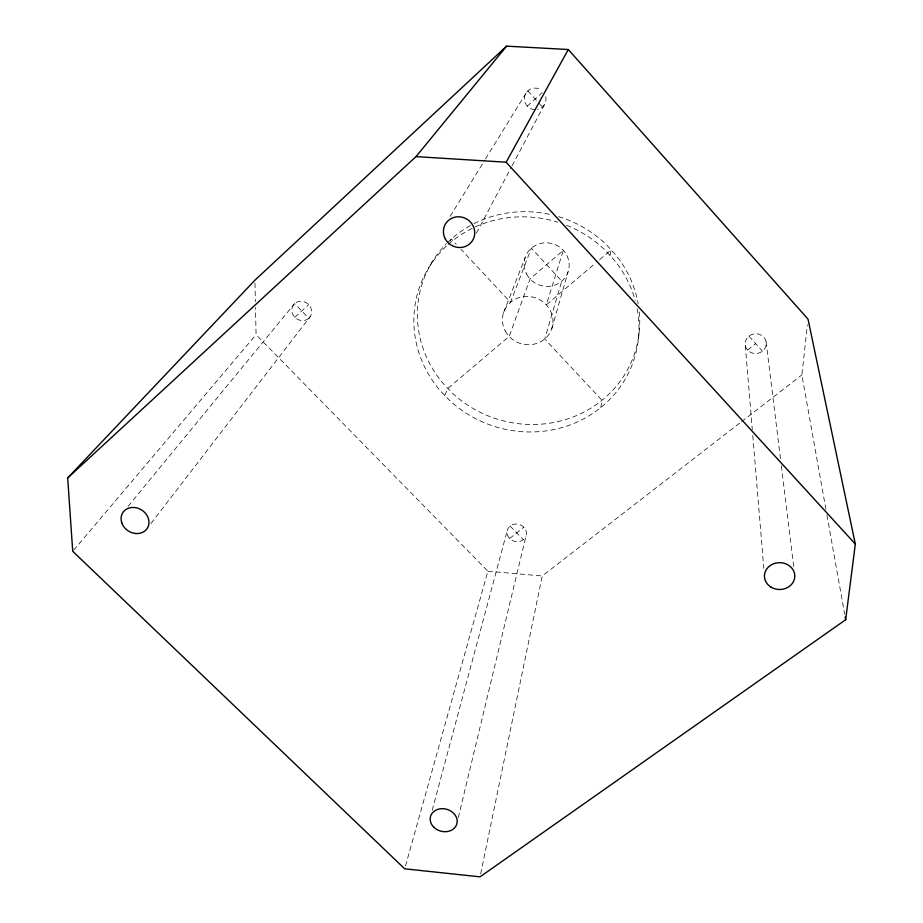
<?xml version="1.0" encoding="UTF-8"?>
<svg xmlns="http://www.w3.org/2000/svg" width="923" height="923" viewBox="0 0 923 923"><rect width="100%" height="100%" fill="white"/><g stroke="black" fill="none" stroke-linecap="round" stroke-linejoin="round"><path stroke-width="0.69" stroke-dasharray="4.62 3.46" d="M825.923 509.369L801.891 374.934L807.371 324.838M638.428 338.614L639.201 332.061M600.792 407.551L602.004 400.294L544.72 338.972L561.761 281.111L531.383 248.195L510.488 302.329L461.062 249.418M609.999 255.498L611.141 249.879L596.858 261.994M480.629 874.035L542.251 575.975L740.396 422.549M458.327 817.524L526.029 535.951A9.784 8.78 15.1 0 0 514.619 524.126A9.784 8.78 15.1 0 0 509.6 538.49A9.784 8.78 15.1 0 0 526.029 535.951M432.183 810.359L507.454 529.79M405.474 866.039L487.863 571.222L256.075 334.668L255.486 307.44M551.769 328.692L568.083 271.8M503.543 312.724L525.141 257.586M444.794 395.436L447.863 388.387L509.173 336.387L530.056 278.919L563.318 250.341L546.335 304.867L595.762 262.928M476.441 233.138L511.377 167.121M512.057 165.852L544.305 104.91M450.101 241.215L451.359 239.045L456.204 244.226M430.395 265.097L433.741 259.455M450.182 216.294L484.76 160.141M485.51 158.918L526.098 93.004M150.922 523.526L310.382 316.393M128.055 506.346L294.622 303.609L308.824 318.273A10.234 9.357 36.1 0 0 304.232 301.798A10.234 9.357 36.1 0 0 292.164 312.712A10.234 9.357 36.1 0 0 308.824 318.273M73.644 550.189L256.075 334.668M294.795 317.247L308.709 304.625M527.275 106.168L542.182 92.635M509.623 538.513L523.895 527.206M747.595 350.071L755.695 343.668M741.538 421.673L801.891 374.934M487.863 571.222L542.251 575.975M510.131 526.052L523.341 539.678M527.898 90.846L537.936 101.992M538.847 103.007L542.493 107.045M748.934 336.157L762.444 351.155M826.939 515.022L844.649 614.083M766.113 341.845L780.454 458.604M781.32 465.723L793.907 568.245M745.299 345.479L752.303 429.76M752.776 435.471L763.817 568.326M254.967 283.084L255.371 301.706M637.124 308.697A113.194 106.918 18.7 0 1 580.382 420.53A113.194 106.918 18.7 0 1 449.536 400.386L440.04 390.487A113.194 106.918 18.7 0 1 447.194 245.391M448.22 244.468A113.194 106.918 18.7 0 1 557.804 222.189M566.572 225.293A113.194 106.918 18.7 0 1 605.165 250.191L614.822 260.794A113.194 106.918 18.7 0 1 635.255 300.61M545.758 96.753A10.903 10.73 54.9 0 1 537.544 109.56M534.752 109.768A10.903 10.73 54.9 0 1 524.922 95.519A10.903 10.73 54.9 0 1 541.016 89.866M639.27 311.882A111.798 105.776 18.7 0 1 577.429 415.188A111.798 105.776 18.7 0 1 452.547 393.279L443.178 383.495A111.798 105.776 18.7 0 1 446.432 243.73M447.39 242.761A111.798 105.776 18.7 0 1 472.841 224.254M474.076 223.62A111.798 105.776 18.7 0 1 551.527 214.782M558.484 216.64A111.798 105.776 18.7 0 1 606.365 244.641L615.906 255.117A111.798 105.776 18.7 0 1 638.162 303.805M749.591 351.778A10.568 9.865 -6 0 0 766.217 344.417A10.568 9.865 -6 0 0 751.299 334.726A10.568 9.865 -6 0 0 749.591 351.778M505.25 330.93A25.406 24.021 18.7 0 0 548.966 334.299A25.406 24.021 18.7 0 0 528.879 296.479A25.406 24.021 18.7 0 0 505.25 330.93M526.595 274.039A22.614 21.702 18.7 0 0 565.568 276.877A22.614 21.702 18.7 0 0 547.789 242.853A22.614 21.702 18.7 0 0 526.595 274.039"/><path stroke-width="1.38" d="M845.664 619.737L855.321 544.028L808.006 319.116L568.291 49.519L506.589 46.15L254.91 280.211L67.679 477.952L72.721 551.285L404.701 868.808L480.052 876.85L845.664 619.737L845.156 616.91M67.679 477.952L416.019 156.622L506.15 162.206L568.291 49.519M416.019 156.622L506.589 46.15M506.15 162.206L855.321 544.028M445.278 238.861A15.876 15.16 32.7 0 0 472.414 240.765A15.876 15.16 32.7 0 0 459.527 216.813A15.876 15.16 32.7 0 0 445.278 238.861M770.763 586.97A15.183 13.407 0.2 0 0 794.726 577.44A15.183 13.407 0.2 0 0 773.37 563.861A15.183 13.407 0.2 0 0 770.763 586.97M433.879 827.262A13.672 11.33 15.9 0 0 456.643 824.527A13.672 11.33 15.9 0 0 440.513 808.779A13.672 11.33 15.9 0 0 433.879 827.262M121.721 522.672A14.526 12.414 32.3 0 0 145.338 530.575A14.526 12.414 32.3 0 0 138.012 508.273A14.526 12.414 32.3 0 0 121.721 522.672"/></g></svg>
